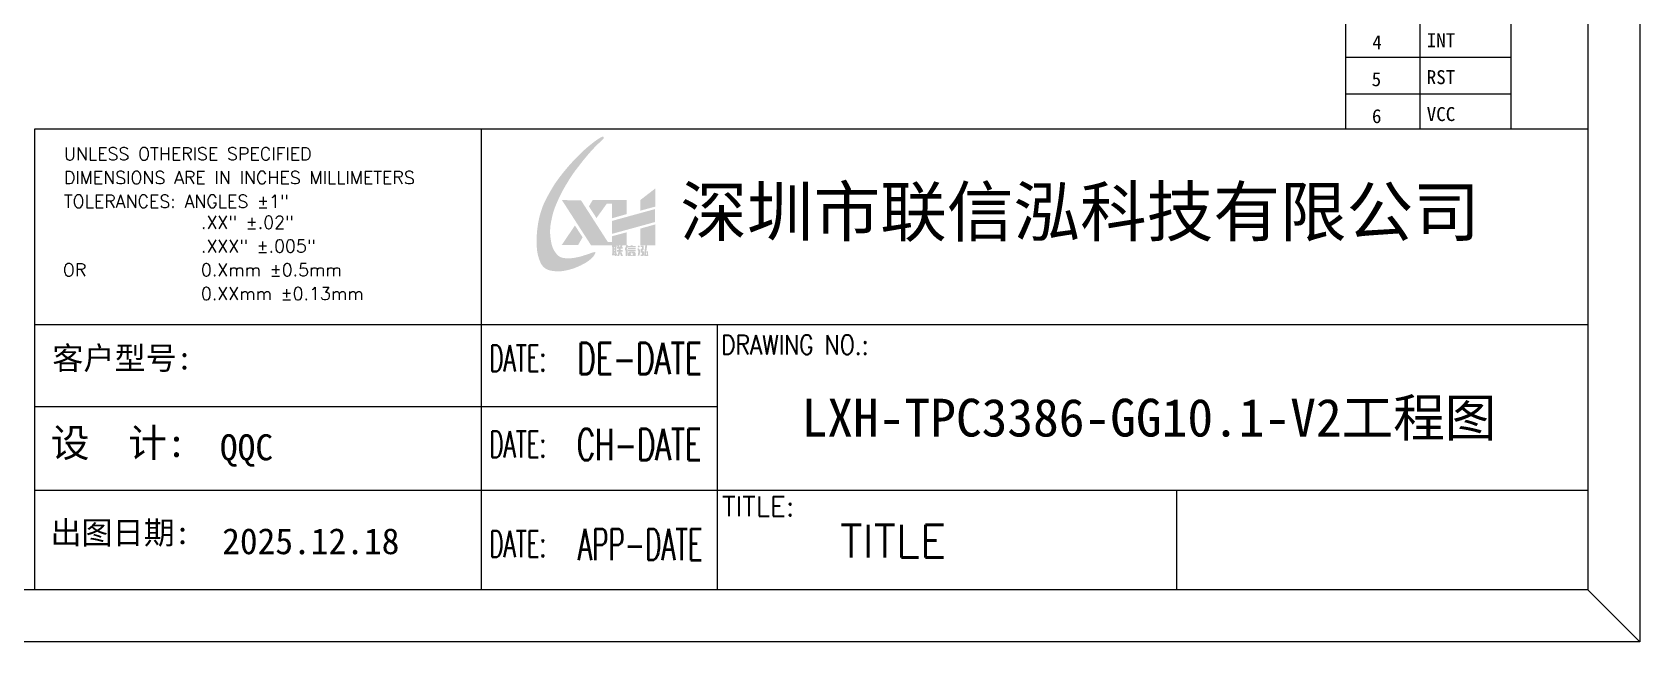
# Model space of a CAD drawing. Header units: millimetres. Extents: x 8997 to 11970, y 808 to 1592.
# Drawn here: x 11368 to 11970, y 808 to 1036 of the extents above; entities that cross this region are included whole.
import ezdxf
from ezdxf.enums import TextEntityAlignment as Align

# ---------------------------------------------------------------- set-up
doc = ezdxf.new("R2010")
doc.units = ezdxf.units.MM
doc.layers.add('copper', color=40, linetype='Continuous')
doc.layers.add('dim', color=4, linetype='Continuous')
doc.styles.add('MtX_SimSun', font='')
doc.styles.add('romans', font='romans.shx')
doc.styles.add('ROMANT', font='romans.shx', dxfattribs={"oblique": 10})
doc.styles.add('TyCAD1', font='')
doc.styles.get('MtX_SimSun').set_extended_font_data('SimSun')
doc.styles.get('TyCAD1').set_extended_font_data('SimSun')

msp = doc.modelspace()

# ---------------------------------------------------------------- hatches: boundary and pattern name
at = {"layer": 'copper'}
msp.add_hatch(color=1, dxfattribs=at).paths.add_polyline_path([(11557.115, 958.314, 0.0384865), (11557.32, 954.411, 0.0717325), (11558.668, 949.803, 0.1973698), (11561.661, 947.197, 0.08501), (11566.308, 946.787, 0.0978958), (11574.485, 949.414, 0.1004381), (11578.358, 952.346, 0.094686), (11579.155, 953.796, 0.1927319), (11579.142, 953.927, 0.2074263), (11578.966, 953.978, 0.0513133), (11577.703, 953.659, -0.0175632), (11575.224, 952.822, -0.0429242), (11571.752, 951.899, -0.0805345), (11567.658, 951.685, -0.2319759), (11564.512, 953.335, -0.1426252), (11562.518, 958.04, -0.1090809), (11562.694, 966.02, -0.0653685), (11564.707, 972.427, -0.0397737), (11568.625, 979.975, -0.0378372), (11572.71, 985.909, -0.0254618), (11578.02, 992.34, -0.0273477), (11581.662, 995.916, 0.0282457), (11582.087, 996.37, 0.1611482), (11582.267, 996.873, 0.4213862), (11581.882, 997.245, 0.0933276), (11581.409, 997.089, 0.0391546), (11577.844, 994.643, 0.0367116), (11571.803, 989.117, 0.0421296), (11563.942, 979.544, 0.0276643), (11559.865, 972.201, 0.0584765), (11557.733, 964.999, 0.0432656)])
h = msp.add_hatch(color=142, dxfattribs=at)
h.paths.add_polyline_path([(11573.716, 973.395), (11566.605, 973.422), (11577.48, 956.546), (11590.838, 956.527), (11590.838, 961.373), (11585.374, 959.913), (11585.374, 957.784), (11583.751, 957.784)])
h.paths.add_polyline_path([(11590.775, 968.177), (11590.775, 973.468), (11578.094, 973.468), (11576.703, 971.061), (11579.53, 966.724), (11583.416, 972.127), (11585.368, 972.127), (11585.368, 966.641)])
h.paths.add_polyline_path([(11585.357, 965.642), (11585.357, 960.787), (11601.49, 965.228), (11601.49, 970.084)])
h.paths.add_polyline_path([(11595.958, 962.76), (11595.958, 956.502), (11601.551, 956.502), (11601.551, 964.327)])
h.paths.add_polyline_path([(11601.531, 970.992), (11601.531, 977.795), (11595.923, 973.438), (11595.923, 969.47)])
h.paths.add_polyline_path([(11571.455, 963.918), (11566.488, 956.571), (11572.62, 956.571), (11574.331, 959.484)])
h = msp.add_hatch(color=242, dxfattribs=at)
h.paths.add_polyline_path([(11594.155, 953.556, 0.4142136), (11593.635, 954.076), (11591.903, 954.076, 0.4142136), (11591.383, 953.556), (11591.383, 952.464), (11594.155, 952.464)])
h.paths.add_polyline_path([(11593.466, 953.414), (11593.015, 953.075), (11593.18, 952.611), (11592.755, 952.914), (11592.331, 952.611), (11592.496, 953.075), (11592.045, 953.414), (11592.565, 953.414), (11592.755, 953.989), (11592.945, 953.414)], flags=16)
h.paths.add_polyline_path([(11593.097, 956.275), (11593.097, 956.477), (11592.384, 956.477), (11592.384, 956.271), (11591.364, 956.271), (11591.364, 955.706), (11594.139, 955.706), (11594.139, 956.275)])
h.paths.add_polyline_path([(11591.373, 955.486), (11591.373, 954.983), (11594.154, 954.983), (11594.154, 955.486)])
h.paths.add_polyline_path([(11591.382, 954.795), (11591.382, 954.274), (11594.162, 954.274), (11594.162, 954.795)])
h.paths.add_polyline_path([(11590.409, 952.49), (11590.93, 952.49, 0.2784566), (11591.179, 952.766), (11591.179, 954.932), (11590.69, 954.932, 0.2062763), (11591.301, 956.476), (11590.644, 956.476, -0.1675566), (11590.165, 955.402), (11590.165, 954.548, 0.0225), (11590.329, 954.642), (11590.409, 954.642)])
h.paths.add_polyline_path([(11597.251, 956.02, 0.4142136), (11596.86, 956.411), (11596.035, 956.411), (11596.035, 955.849), (11596.541, 955.849), (11596.541, 955.27), (11596.339, 955.27, 0.4142136), (11596.079, 955.01), (11596.079, 953.711), (11596.546, 953.711), (11596.546, 953.174, -0.4142136), (11596.416, 953.044), (11596.055, 953.044), (11596.055, 952.432), (11596.749, 952.432, 0.4142136), (11597.269, 952.952), (11597.269, 954.292), (11596.788, 954.292), (11596.788, 954.769), (11596.991, 954.769, 0.4142136), (11597.251, 955.029)])
h.paths.add_polyline_path([(11597.365, 952.917, 0.4502264), (11597.753, 952.479), (11598.633, 952.479, 0.4329044), (11598.893, 952.756), (11598.8, 954.214), (11598.293, 954.208), (11598.437, 953.077, -0.4540643), (11598.372, 953.004), (11598.107, 953.004, -0.4526745), (11598.043, 953.077), (11598.485, 956.472), (11597.799, 956.472)])
h.paths.add_polyline_path([(11594.984, 956.042, 1), (11595.725, 956.042, 1)])
h.paths.add_polyline_path([(11595.219, 954.074), (11594.953, 952.559), (11595.528, 952.559, 0.0150759), (11595.758, 953.377, 0.0968656), (11595.797, 954.573, 0.1640255), (11595.576, 955.068, 0.2697062), (11594.935, 955.407), (11594.935, 954.724, -0.3131796)])
h.paths.add_polyline_path([(11588.617, 955.25), (11589.365, 955.25), (11589.365, 955.833), (11589.029, 955.833), (11589.264, 956.493), (11588.51, 956.493), (11588.298, 955.831), (11588.205, 955.831), (11587.963, 956.465), (11587.29, 956.465), (11587.225, 956.465), (11587.233, 956.444), (11587.455, 955.833), (11587.163, 955.833), (11587.163, 955.196), (11587.812, 955.196), (11587.812, 955.118), (11587.849, 955.118), (11587.849, 954.712), (11587.152, 954.712), (11587.152, 954.123), (11587.802, 954.123), (11587.802, 954.069), (11587.226, 952.437), (11587.966, 952.445), (11588.254, 953.405), (11588.36, 953.405), (11588.723, 952.45), (11589.452, 952.45), (11588.883, 953.902), (11588.49, 953.902), (11588.546, 954.119), (11589.39, 954.119), (11589.39, 954.704), (11588.617, 954.704)])
h.paths.add_polyline_path([(11587.003, 955.845), (11587.073, 955.845), (11587.073, 956.431), (11585.382, 956.431), (11585.382, 955.818), (11585.499, 955.818), (11585.499, 953.348), (11585.38, 953.348), (11585.38, 952.784), (11586.328, 952.784), (11586.328, 952.687), (11586.415, 952.687), (11586.415, 952.429), (11587.014, 952.429), (11587.014, 952.786), (11587.195, 952.786), (11587.195, 953.357), (11587.003, 953.357)])
h.paths.add_polyline_path([(11586.393, 955.398), (11586.134, 955.398), (11586.134, 955.845), (11586.393, 955.845)], flags=16)
h.paths.add_polyline_path([(11586.393, 954.812), (11586.393, 954.327), (11586.134, 954.327), (11586.134, 954.812)], flags=16)
h.paths.add_polyline_path([(11586.393, 953.778), (11586.393, 953.338), (11586.134, 953.338), (11586.134, 953.778)], flags=16)

# ---------------------------------------------------------------- linework, layer by layer
at = {"color": 7}
msp.add_lwpolyline([(11921.762, 1000.254, -0.4142136), (11921.528, 1000.02), (11860.091, 1000.02), (11860.091, 1096.357), (11921.762, 1096.357)], format="xyb", close=True, dxfattribs=at)
for points in [[(11887.762, 1096.357), (11887.762, 1000.02)], [(11860.091, 1027.04), (11921.762, 1027.04)], [(11860.091, 1013.205), (11921.762, 1013.205)]]:
    msp.add_lwpolyline(points, dxfattribs=at)
at = {"layer": 'dim', "color": 4}
msp.add_line((11950.604, 827.377), (11970.108, 807.873), dxfattribs=at)
for points in [[(11970.108, 807.873), (11008.559, 807.873), (11008.559, 1491.164), (11970.108, 1491.164)], [(11950.604, 827.377), (11028.063, 827.377), (11028.063, 1471.66), (11950.604, 1471.66)]]:
    msp.add_lwpolyline(points, close=True, dxfattribs=at)
for points in [[(11950.604, 1000.02), (11369.185, 1000.02), (11369.185, 827.377)], [(11536.441, 827.377), (11536.441, 1000.02)], [(11950.604, 926.693), (11369.185, 926.693)], [(11624.703, 926.693), (11624.703, 827.377)], [(11624.703, 895.929), (11369.185, 895.929)], [(11950.604, 864.596), (11369.185, 864.596)], [(11796.771, 827.377), (11796.771, 864.596)]]:
    msp.add_lwpolyline(points, dxfattribs=at)

# ---------------------------------------------------------------- texts
at = {"color": 7, "style": 'TyCAD1'}
for s, height, p in [('INT', 5.2404, (11890.316, 1030.729)), ('4', 5.24, (11869.941, 1029.968)), ('5', 5.24, (11869.71, 1016.133)), ('RST', 5.2404, (11890.316, 1016.894)), ('6', 5.24, (11869.825, 1002.297)), ('VCC', 5.2404, (11890.316, 1003.058))]:
    msp.add_text(s, height=height, dxfattribs=at).set_placement(p)
at = {"layer": 'dim', "color": 4}
for s, height, style, p in [('UNLESS OTHERISE SPECIFIED', 4.7663, 'romans', (11380.148, 988.396)), ('DIMENSIONS ARE IN INCHES MILLIMETERS', 4.7663, 'romans', (11380.148, 979.492)), ('深圳市联信泓科技有限公司', 18.28497, 'MtX_SimSun', (11610.906, 959.96)), ('TOLERANCES: ANGLES %%P1"', 4.7663, 'romans', (11380.148, 970.588)), ('.XX" %%P.02"', 4.7663, 'romans', (11431.478, 962.731)), ('.XXX" %%P.005"', 4.7663, 'romans', (11431.478, 953.827)), ('OR', 4.7663, 'romans', (11379.782, 944.923)), ('0.Xmm %%P0.5mm', 4.7663, 'romans', (11431.478, 944.923)), ('0.XXmm %%P0.13mm', 4.7663, 'romans', (11431.478, 936.019)), ('TITLE:', 7.3328, 'romans', (11626.562, 854.978))]:
    msp.add_text(s, height=height, dxfattribs=dict(at, style=style)).set_placement(p)
at = {"layer": 'dim', "color": 4, "style": 'romans'}
for s, height, width, p in [('DRAWING NO.:', 7.33277, 0.817251, (11626.138, 915.55)), ('DATE:', 9.8723, 0.6, (11539.445, 909.231)), ('DATE:', 9.8723, 0.6, (11539.445, 877.017)), ('DATE:', 9.8723, 0.6, (11539.445, 839.671))]:
    msp.add_text(s, height=height, dxfattribs=dict(at, width=width)).set_placement(p)
at = {"layer": 'dim', "width": 57.94439, "attachment_point": 1, "style": 'romans'}
for s, insert, char_height in [('{\\fSimSun|b0|i0|c134|p54;客户型号:}', (11375.834, 918.497), 8.53299), ('{\\fSimSun|b0|i0|c134|p54;设  计:}', (11375.261, 887.794), 10.62092), ('{\\fSimSun|b0|i0|c134|p54;出图日期:}', (11375.101, 853.067), 8.53299)]:
    msp.add_mtext(s, dxfattribs=dict(at, insert=insert, char_height=char_height))
at = {"layer": 'dim', "color": 3, "attachment_point": 1, "style": 'romans'}
for s, insert, char_height, width in [('{\\fSimSun|b0|i0|c134|p2;LXH-TPC3386-GG10.1-V2工程图}', (11656.32, 898.992), 14.15232, 319.34202), ('{\\fSimSun|b0|i0|c134|p2;QQC}', (11438.558, 885.675), 9.75198, 198.4624), ('{\\fSimSun|b0|i0|c134|p2;2025.12.18}', (11439.412, 850.488), 9.75198, 198.4624)]:
    msp.add_mtext(s, dxfattribs=dict(at, insert=insert, char_height=char_height, width=width))
at = {"layer": 'dim', "color": 4, "style": 'ROMANT'}
for tag, text, height, width, p, p2 in [('DE-DATE', 'YY-MM-DD', 11.7324, 0.606026, (11572.301, 908.176), (11619.014, 908.176)), ('CH-DATE', '', 11.732, 0.592499, (11572.149, 875.931), (11618.862, 875.931)), ('APP-DATE', '', 11.732, 0.528764, (11572.56, 838.541), (11619.274, 838.541))]:
    msp.add_attdef(tag, text=text, height=height, dxfattribs=dict(at, width=width)).set_placement(p, p2, align=Align.FIT)
at = {"layer": 'dim', "color": 4, "style": 'romans'}
msp.add_attdef('TITLE', (11670.703, 839.508), '', height=12.221, dxfattribs=at)

doc.saveas('drawing.dxf')
